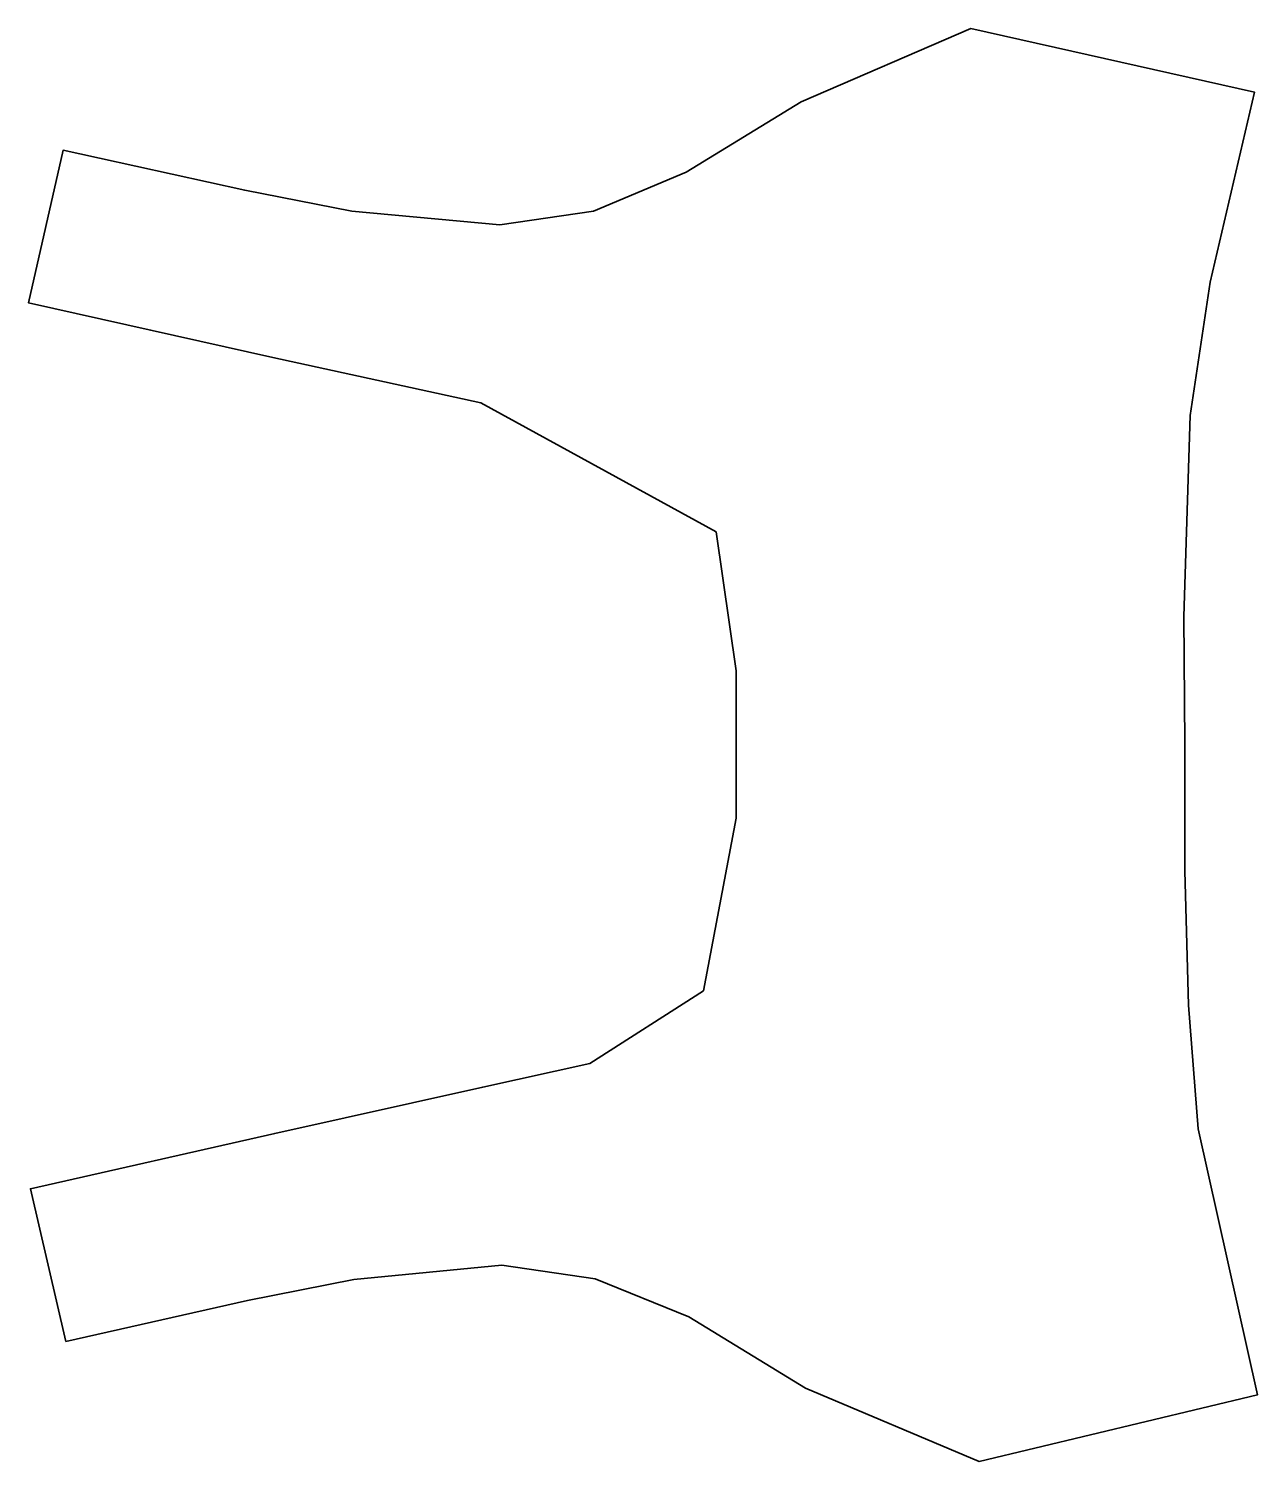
# Model space of a CAD drawing. Extents: x -1031 to 322, y -8 to 1569.
import ezdxf

# ---------------------------------------------------------------- set-up
doc = ezdxf.new("R2010")
doc.units = 0
doc.linetypes.add('Solid', pattern=[0])

msp = doc.modelspace()

# ---------------------------------------------------------------- linework, layer by layer
at = {"color": 0, "linetype": 'Solid', "lineweight": 35}
msp.add_lwpolyline([(-175.388889, 72.479532), (-304, 151), (-407, 193), (-510, 208), (-673, 192), (-790, 169), (-990, 124), (-1029, 292), (-760, 353), (-531, 404), (-413, 430), (-288, 510), (-252, 700), (-252, 862), (-274, 1015), (-533, 1157), (-762, 1207), (-1031, 1267), (-993, 1435), (-793, 1391), (-675, 1368), (-512, 1353), (-409, 1368), (-307, 1411), (-180.411765, 1488.285449), (6.421687, 1568.918833), (319, 1499), (270, 1290), (248, 1143), (241, 922), (242, 782), (242, 642), (246, 494), (257, 358), (322, 65), (15.847507, -8.041056), (-175.388889, 72.479532)], close=True, dxfattribs=at)

doc.saveas('drawing.dxf')
